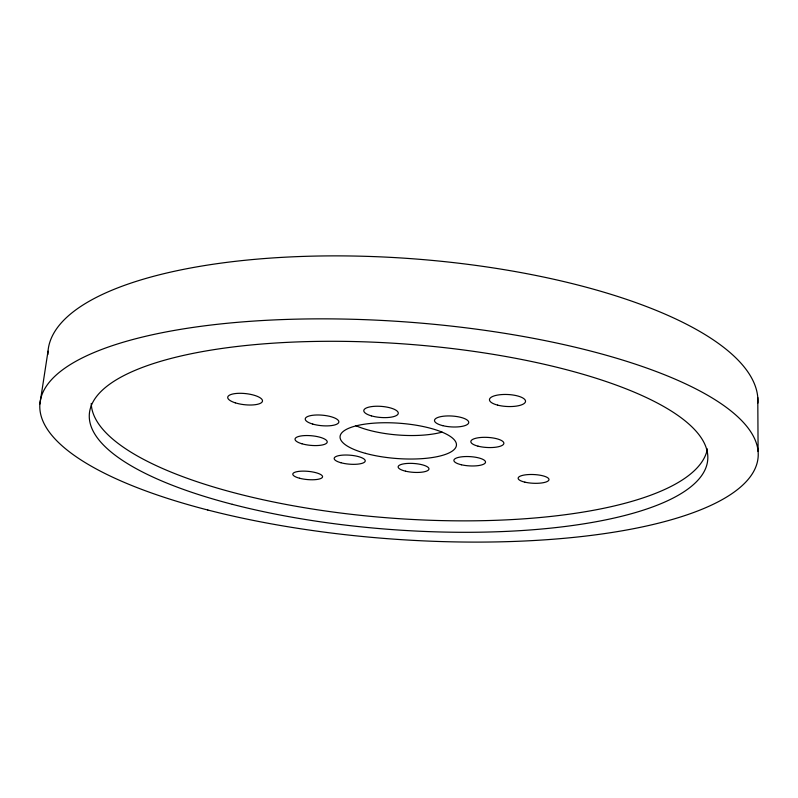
<?xml version="1.0" encoding="UTF-8"?>
<svg xmlns="http://www.w3.org/2000/svg" width="798" height="798" viewBox="0 0 798 798"><rect width="100%" height="100%" fill="white"/><g stroke="black" fill="none" stroke-linecap="round" stroke-linejoin="round"><path stroke-width="1.2" d="M39.9 403.997L48.02 351.19M757.781 397.544L758.1 451.478M442.072 432.127A58.035 18.494 4.2 0 1 355.798 425.653M47.88 354.482A355.868 119.321 4.2 0 1 406.401 258.323A355.868 119.321 4.2 0 1 757.851 403.09M707.397 448.905A309.085 95.431 4.2 0 1 392.187 518.181A309.085 95.431 4.2 0 1 91.241 403.419M365.444 453.344A58.344 17.686 4.2 0 0 456.286 446.092A58.344 17.686 4.2 0 0 373.025 423.229A58.344 17.686 4.2 0 0 365.444 453.344M478.052 446.172A16.549 5.057 3.1 0 0 503.827 443.628A16.549 5.057 3.1 0 0 480.177 437.533A16.549 5.057 3.1 0 0 478.052 446.172M461.374 464.765A15.84 4.638 3.3 0 0 485.523 462.251A15.84 4.638 3.3 0 0 462.232 456.765A15.84 4.638 3.3 0 0 461.374 464.765M405.494 471.169A15.451 4.429 4 0 0 428.965 469.015A15.451 4.429 4 0 0 406.192 463.528A15.451 4.429 4 0 0 405.494 471.169M340.896 462.73A15.581 4.499 4.7 0 0 365.195 461.214A15.581 4.499 4.7 0 0 343.03 455.099A15.581 4.499 4.7 0 0 340.896 462.73M301.903 443.768A16.169 4.828 5.2 0 0 327.17 442.321A16.169 4.828 5.2 0 0 304.307 435.608A16.169 4.828 5.2 0 0 301.903 443.768M312.736 424.077A16.878 5.267 5.2 0 0 338.831 422.142A16.878 5.267 5.2 0 0 314.562 415.09A16.878 5.267 5.2 0 0 312.736 424.077M371.389 415.868A17.307 5.556 4.5 0 0 398.242 413.514A17.307 5.556 4.5 0 0 373.454 406.391A17.307 5.556 4.5 0 0 371.389 415.868M442.75 425.653A17.167 5.456 3.5 0 0 468.745 422.521A17.167 5.456 3.5 0 0 443.349 416.227A17.167 5.456 3.5 0 0 442.75 425.653M207.829 510.022A360.098 108.757 4.2 0 0 757.98 458.531A360.098 108.757 4.2 0 0 231.25 322.881A360.098 108.757 4.2 0 0 207.829 510.022M497.593 405.115A18.065 6.005 2.7 0 0 525.503 401.623A18.065 6.005 2.7 0 0 499.358 394.801A18.065 6.005 2.7 0 0 497.593 405.115M235.26 402.83A17.496 5.586 6.2 0 0 262.442 401.294A17.496 5.586 6.2 0 0 237.565 393.364A17.496 5.586 6.2 0 0 235.26 402.83M299.559 478.241A14.953 4.13 5.2 0 0 322.552 476.905A14.953 4.13 5.2 0 0 300.906 471.189A14.953 4.13 5.2 0 0 299.559 478.241M524.904 482.162A15.441 4.369 2.6 0 0 548.944 479.877A15.441 4.369 2.6 0 0 526.82 474.69A15.441 4.369 2.6 0 0 524.904 482.162M232.288 504.316A310.033 93.017 4.2 0 0 707.527 461.533A310.033 93.017 4.2 0 0 255.849 344.536A310.033 93.017 4.2 0 0 232.288 504.316"/></g></svg>
